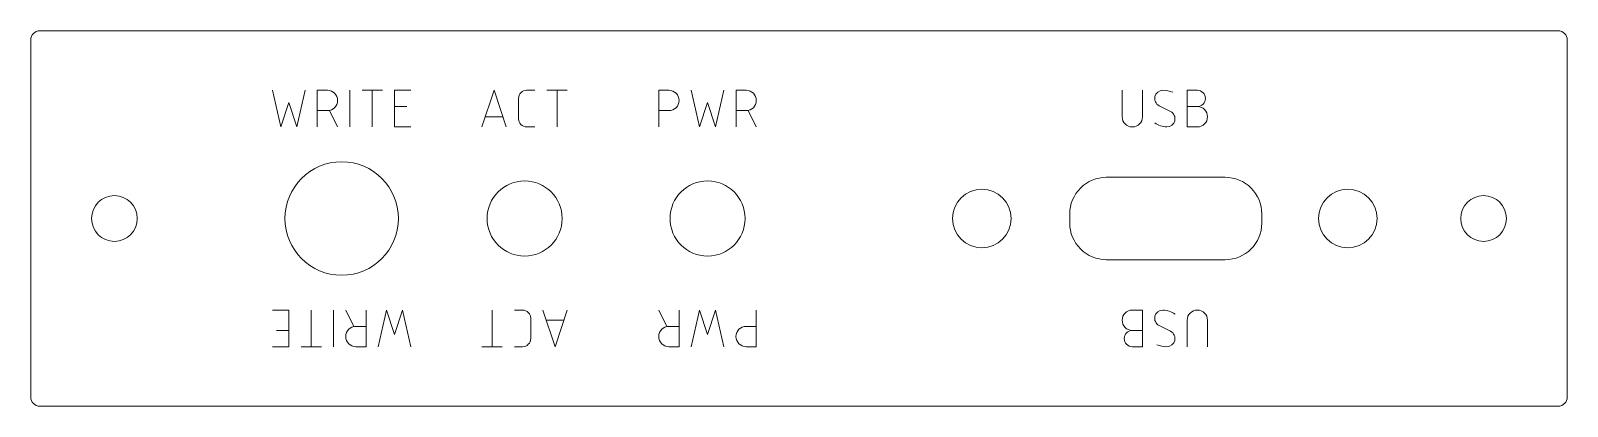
# Model space of a CAD drawing. Header units: millimetres. Extents: x -42 to 42, y -10.2 to 10.2.
import ezdxf

# ---------------------------------------------------------------- set-up
doc = ezdxf.new("R2010")
doc.units = ezdxf.units.MM
doc.layers.get('0').update_dxf_attribs({"linetype": 'CONTINUOUS', "lineweight": 0})
doc.layers.add('engraving', color=3, linetype='CONTINUOUS', lineweight=0)
doc.layers.add('engraving_180', color=4, linetype='CONTINUOUS', lineweight=0)

msp = doc.modelspace()

# ---------------------------------------------------------------- linework, layer by layer
for p, q in [((-41.5, 10.25), (41.5, 10.25)), ((-42, 9.75), (-42, -9.75)), ((42, 9.75), (42, -9.75)), ((41.5, -10.25), (-41.5, -10.25))]:
    msp.add_line(p, q)
msp.add_lwpolyline([(23.3, -2.25), (16.8, -2.25, -0.414214), (14.8, -0.25), (14.8, 0.25, -0.414214), (16.8, 2.25), (23.3, 2.25, -0.414214), (25.3, 0.25), (25.3, -0.25, -0.414213)], format="xyb", close=True)
for centre, radius in [((-25, 0), 3.1), ((-15, 0), 2.05), ((-5, 0), 2.05), ((-37.425, 0), 1.25), ((10, 0), 1.6), ((30, 0), 1.6), ((37.425, 0), 1.25)]:
    msp.add_circle(centre, radius)
for centre, start, end in [((-41.5, 9.75), 90, 180), ((41.5, 9.75), 0, 90), ((-41.5, -9.75), 180, 270), ((41.5, -9.75), 270, 0)]:
    msp.add_arc(centre, 0.5, start, end)
at = {"layer": 'engraving'}
for p, q in [((-28.778, 7), (-28.333, 5)), ((-27.444, 5), (-27, 7)), ((-26.333, 5), (-26.333, 7)), ((-26.333, 7), (-25.778, 7)), ((-24.556, 5), (-24.556, 7)), ((-23.889, 7), (-22.778, 7)), ((-23.333, 7), (-23.333, 5)), ((-22.111, 5), (-22.111, 7)), ((-22.111, 7), (-21.222, 7)), ((-17.333, 5), (-16.667, 7)), ((-16.667, 7), (-16, 5)), ((-14.889, 7), (-14.444, 7)), ((-13.778, 7), (-12.667, 7)), ((-13.222, 7), (-13.222, 5)), ((-7.667, 5), (-7.667, 7)), ((-7.667, 7), (-7.111, 7)), ((-5.889, 7), (-5.444, 5)), ((-4.556, 5), (-4.111, 7)), ((-3.444, 5), (-3.444, 7)), ((-3.444, 7), (-2.889, 7)), ((17.667, 7), (17.667, 5.556)), ((18.778, 5.556), (18.778, 7)), ((21.778, 7), (21.222, 7)), ((21.222, 7), (21.222, 5)), ((-28.333, 5), (-27.889, 6.333)), ((-27.889, 6.333), (-27.444, 5)), ((-25.778, 5.889), (-26.333, 5.889)), ((-25.222, 5), (-25.671, 5.899)), ((-22.111, 6.111), (-21.444, 6.111)), ((-15.333, 5.444), (-15.333, 6.556)), ((-7.111, 5.889), (-7.667, 5.889)), ((-5.444, 5), (-5, 6.333)), ((-5, 6.333), (-4.556, 5)), ((-2.889, 5.889), (-3.444, 5.889)), ((-2.333, 5), (-2.783, 5.899)), ((20.313, 5.84), (19.687, 6.16)), ((21.778, 6.111), (21.222, 6.111)), ((-17.148, 5.556), (-16.185, 5.556)), ((-21.222, 5), (-22.111, 5)), ((-14.444, 5), (-14.889, 5)), ((21.222, 5), (21.778, 5))]:
    msp.add_line(p, q, dxfattribs=at)
for centre, radius, start, end in [((-25.778, 6.444), 0.556, 270, 90), ((-14.889, 6.556), 0.444, 89.99996, 180.00004), ((-7.111, 6.444), 0.556, 270, 90), ((-2.889, 6.444), 0.556, 270, 90), ((19.889, 6.556), 0.444, 90.00002, 242.98102), ((19.889, 5.556), 1.444, 67.38014, 90), ((21.778, 6.556), 0.444, 270, 90), ((21.778, 5.556), 0.556, 270, 90), ((-14.889, 5.444), 0.444, 179.99996, 270.00004), ((18.222, 5.556), 0.556, 180, 0), ((20.111, 6.111), 1.111, 233.13006, 270.00004), ((20.111, 5.444), 0.444, 270.00002, 62.98102)]:
    msp.add_arc(centre, radius, start, end, dxfattribs=at)
at = {"layer": 'engraving_180'}
for p, q in [((-28.778, -5), (-27.889, -5)), ((-27.889, -5), (-27.889, -7)), ((-26.667, -7), (-26.667, -5)), ((-25.444, -5), (-25.444, -7)), ((-24.778, -5), (-24.329, -5.899)), ((-23.667, -5), (-23.667, -7)), ((-22.556, -5), (-23, -7)), ((-22.111, -6.333), (-22.556, -5)), ((-21.667, -5), (-22.111, -6.333)), ((-21.222, -7), (-21.667, -5)), ((-16.778, -7), (-16.778, -5)), ((-15.556, -5), (-15.111, -5)), ((-13.333, -7), (-14, -5)), ((-12.667, -5), (-13.333, -7)), ((-7.667, -5), (-7.217, -5.899)), ((-6.556, -5), (-6.556, -7)), ((-5.444, -5), (-5.889, -7)), ((-5, -6.333), (-5.444, -5)), ((-4.556, -5), (-5, -6.333)), ((-4.111, -7), (-4.556, -5)), ((-2.333, -5), (-2.333, -7)), ((18.778, -5), (18.222, -5)), ((18.778, -7), (18.778, -5)), ((-14.667, -5.444), (-14.667, -6.556)), ((-12.852, -5.556), (-13.815, -5.556)), ((19.687, -5.84), (20.313, -6.16)), ((21.222, -5.556), (21.222, -7)), ((22.333, -7), (22.333, -5.556)), ((-27.889, -6.111), (-28.556, -6.111)), ((-24.222, -5.889), (-23.667, -5.889)), ((-7.111, -5.889), (-6.556, -5.889)), ((-2.889, -5.889), (-2.333, -5.889)), ((18.222, -6.111), (18.778, -6.111)), ((-27.889, -7), (-28.778, -7)), ((-26.111, -7), (-27.222, -7)), ((-23.667, -7), (-24.222, -7)), ((-16.222, -7), (-17.333, -7)), ((-15.111, -7), (-15.556, -7)), ((-6.556, -7), (-7.111, -7)), ((-2.333, -7), (-2.889, -7)), ((18.222, -7), (18.778, -7))]:
    msp.add_line(p, q, dxfattribs=at)
for centre, radius, start, end in [((-15.111, -5.444), 0.444, 359.99996, 90.00004), ((18.222, -5.556), 0.556, 90, 270), ((19.889, -5.444), 0.444, 90.00002, 242.98102), ((19.889, -6.111), 1.111, 53.13006, 90.00004), ((21.778, -5.556), 0.556, 0, 180), ((-24.222, -6.444), 0.556, 90, 270), ((-15.111, -6.556), 0.444, 269.99996, 0.00004), ((-7.111, -6.444), 0.556, 90, 270), ((-2.889, -6.444), 0.556, 90, 270), ((18.222, -6.556), 0.444, 90, 270), ((20.111, -6.556), 0.444, 270.00002, 62.98102), ((20.111, -5.556), 1.444, 247.38014, 270)]:
    msp.add_arc(centre, radius, start, end, dxfattribs=at)

doc.saveas('drawing.dxf')
